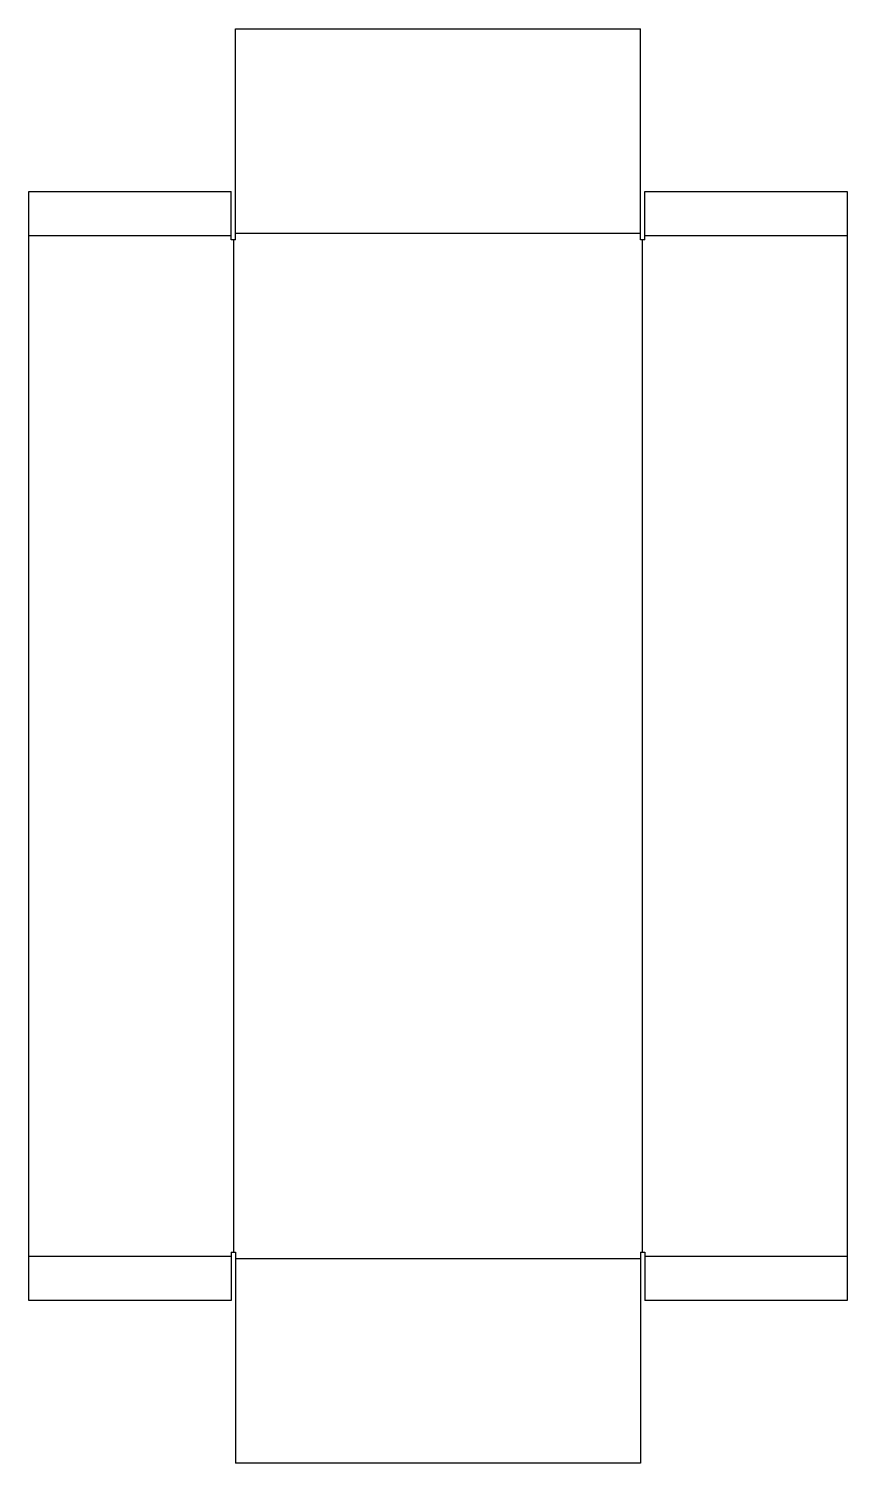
# Model space of a CAD drawing. Header units: millimetres. Extents: x -101 to 101, y -177 to 177.
import ezdxf

# ---------------------------------------------------------------- set-up
doc = ezdxf.new("R2010")
doc.units = ezdxf.units.MM
doc.layers.add('Unfold_Sketch', color=7, linetype='CONTINUOUS')

msp = doc.modelspace()

# ---------------------------------------------------------------- linework, layer by layer
at = {"layer": 'Unfold_Sketch'}
for p, q in [((-50, 125), (-50, 177.1)), ((-50, 177.1), (50, 177.1)), ((50, 125), (50, 177.1)), ((-101.1, -136.885), (-101.1, 136.885)), ((-101.1, 136.885), (-51.0996, 136.885)), ((-51.0996, 125), (-51.0996, 136.885)), ((51.0996, 125), (51.0996, 136.885)), ((51.0996, 136.885), (101.1, 136.885)), ((101.1, 136.885), (101.1, -136.885)), ((-51.0996, 125.942), (-101.1, 125.942)), ((-50, 125), (-51.0996, 125)), ((-50.5498, 125), (-50.5498, -125)), ((50, 126.55), (-50, 126.55)), ((51.0996, 125), (50, 125)), ((50.5498, -125), (50.5498, 125)), ((101.1, 125.942), (51.0996, 125.942)), ((-101.1, -125.942), (-51.0996, -125.942)), ((-51.0996, -125), (-50, -125)), ((-51.0996, -125), (-51.0996, -136.885)), ((-50, -125), (-50, -177.1)), ((-50, -126.55), (50, -126.55)), ((50, -125), (51.0996, -125)), ((50, -125), (50, -177.1)), ((51.0996, -125), (51.0996, -136.885)), ((51.0996, -125.942), (101.1, -125.942)), ((-51.0996, -136.885), (-101.1, -136.885)), ((101.1, -136.885), (51.0996, -136.885)), ((50, -177.1), (-50, -177.1))]:
    msp.add_line(p, q, dxfattribs=at)

doc.saveas('drawing.dxf')
